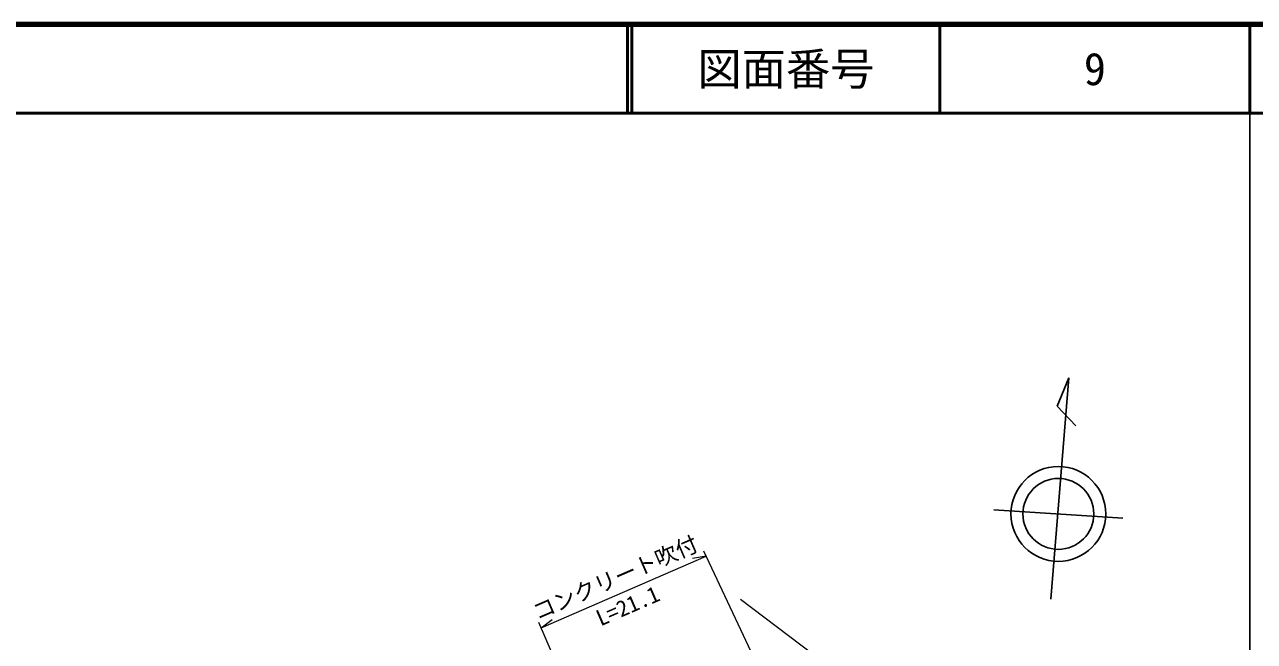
# Model space of a CAD drawing. Units: millimetres, scale not verified. Extents: x 40000 to 680000, y 20000 to 380000.
# Drawn here: x 440696 to 579500, y 310396 to 380000 of the extents above; entities that cross this region are included whole.
import ezdxf
from ezdxf.enums import TextEntityAlignment as Align

# ---------------------------------------------------------------- set-up
doc = ezdxf.new("R2010")
doc.units = ezdxf.units.MM
doc.header["$LTSCALE"] = 1000
doc.linetypes.add('CHAIN', pattern=[18.5, 12, -1.5, 3.5, -1.5])
for name, color, linetype, lineweight in [('M-BMK', 2, 'CHAIN', 13), ('M-BMK-SRVR', 3, 'Continuous', 25), ('M-STR-HTXT', 7, 'Continuous', 13), ('M-TTL', 2, 'Continuous', 140), ('M-TTL-BAND', 7, 'Continuous', 25), ('M-TTL-LINE', 7, 'Continuous', 50)]:
    doc.layers.add(name, color=color, linetype=linetype, lineweight=lineweight)
doc.layers.add('M-TTL-TXT', color=7, linetype='Continuous')
doc.styles.add('ＭＳ ゴシック', font='')
doc.styles.get('ＭＳ ゴシック').set_extended_font_data('MS Gothic')

msp = doc.modelspace()

# ---------------------------------------------------------------- linework, layer by layer
at = {"layer": 'M-BMK'}
msp.add_line((521510, 315148), (566615, 281080), dxfattribs=at)
at = {"layer": 'M-BMK-SRVR'}
for p, q in [((556529, 315156), (558562, 340142)), ((558562, 340142), (557244, 336959)), ((557244, 336959), (559327, 334730)), ((550079, 325253), (564659, 324320))]:
    msp.add_line(p, q, dxfattribs=at)
for radius in [5351, 4000]:
    msp.add_circle((557373, 324782), radius, dxfattribs=at)
at = {"layer": 'M-STR-HTXT'}
for p, q in [((499003, 311922), (517615, 320015)), ((517615, 320015), (516090, 319761)), ((527281, 299577), (517354, 320566)), ((506569, 294520), (498736, 312535)), ((499003, 311922), (500229, 312864))]:
    msp.add_line(p, q, dxfattribs=at)
at = {"layer": 'M-TTL'}
msp.add_line((680000, 380000), (40000, 380000), dxfattribs=at)
at = {"layer": 'M-TTL-BAND'}
msp.add_line((579000, 20000), (579000, 370000), dxfattribs=at)
at = {"layer": 'M-TTL-LINE'}
for p, q in [((508747, 380000), (508747, 370000)), ((509247, 380000), (509247, 370000)), ((543997, 380000), (543997, 370000)), ((579000, 380000), (579000, 370000)), ((40000, 370000), (680000, 370000))]:
    msp.add_line(p, q, dxfattribs=at)

# ---------------------------------------------------------------- texts
at = {"layer": 'M-STR-HTXT', "style": 'ＭＳ ゴシック'}
for s, p in [('コンクリート吹付', (498778, 312248)), ('L=21.1', (505917, 311574))]:
    msp.add_text(s, height=1833, rotation=23.5, dxfattribs=at).set_placement(p, align=Align.BOTTOM_LEFT)
at = {"layer": 'M-TTL-TXT', "style": 'ＭＳ ゴシック'}
for s, p in [('図面番号', (526622, 375000)), ('9', (561497, 375000))]:
    msp.add_text(s, height=3666, dxfattribs=at).set_placement(p, align=Align.MIDDLE_CENTER)

doc.saveas('drawing.dxf')
